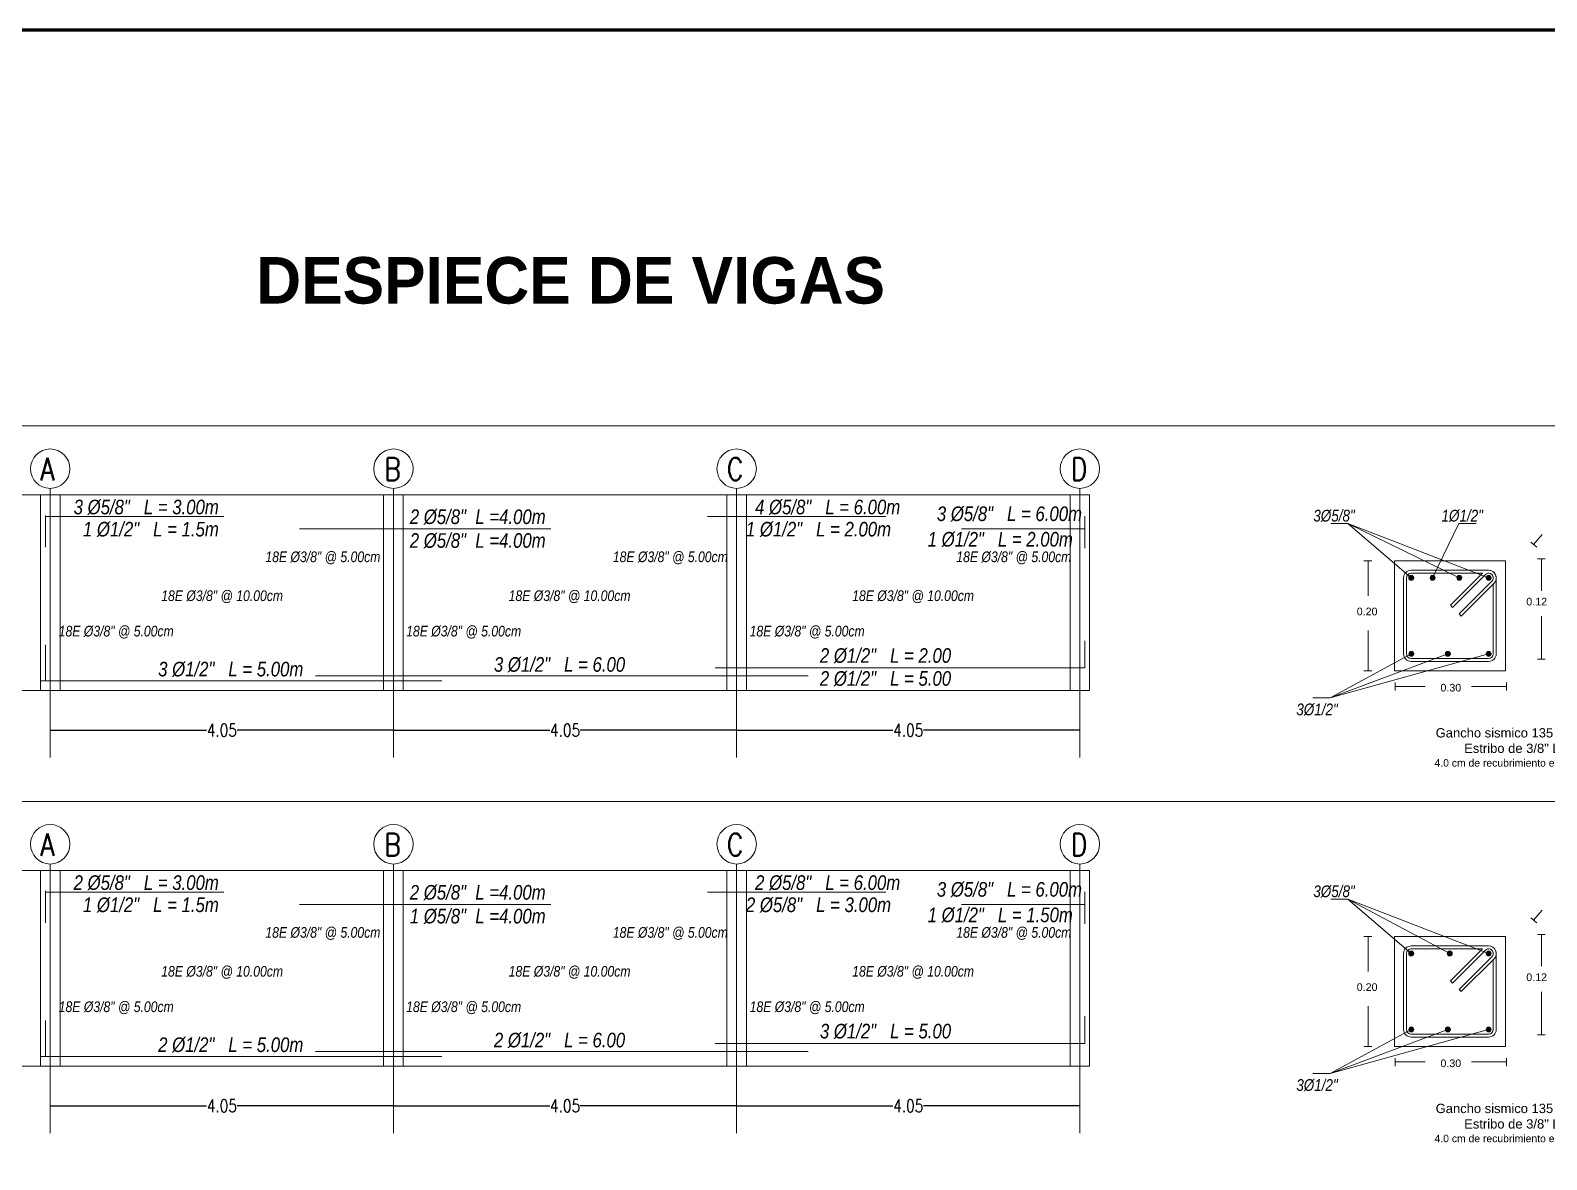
# Model space of a CAD drawing. Header units: metres. Extents: x -3 to 176, y -9 to 24.
# Drawn here: x 89.2 to 101.28, y 15.34 to 24.34 of the extents above; entities that cross this region are included whole.
import ezdxf
from ezdxf.enums import TextEntityAlignment as Align

# ---------------------------------------------------------------- set-up
doc = ezdxf.new("R2010")
doc.units = ezdxf.units.M
for name, color, linetype, lineweight in [('DESP.COTAS', 7, 'Continuous', 13), ('DESP.CUADROS', 7, 'Continuous', 5), ('DESP.DIBUJOS', 7, 'Continuous', 5), ('DESP.TEXTO', 7, 'Continuous', 5), ('DESP.VIGAS', 7, 'Continuous', 5), ('MARQ.CUADROS', 7, 'Continuous', 80), ('PLACA_TEXTOS', 250, 'Continuous', 5)]:
    doc.layers.add(name, color=color, linetype=linetype, lineweight=lineweight)
doc.styles.add('ROMANS', font='romans')
doc.styles.get("Standard").update_dxf_attribs({"font": 'arial.ttf'})
doc.styles.add('TEXTOACOTADO', font='romans.shx', dxfattribs={"width": 0.8, "height": 0.1})
doc.styles.add('TEXTOS', font='arial.ttf', dxfattribs={"height": 0.15})
doc.dimstyles.get("Standard").update_dxf_attribs({"dimscale": 0.001, "dimtxt": 0.18, "dimasz": 0.18, "dimexe": 0.18, "dimexo": 0.0625, "dimgap": 0.09, "dimtad": 0, "dimtih": 1, "dimtoh": 1, "dimdec": 4, "dimzin": 0, "dimdsep": 46, "dimtxsty": 'Standard', "dimcen": 0.09, "dimadec": 0, "dimazin": 0, "dimtfac": 1, "dimtdec": 4, "dimtofl": 0, "dimtmove": 0, "dimatfit": 3, "dimfxl": 1, "dimtolj": 1, "dimtzin": 0, "dimarcsym": 0})

# ---------------------------------------------------------------- blocks, each defined once
blk = doc.blocks.new('_Oblique')
at = {"color": 0, "linetype": 'ByBlock', "lineweight": -2}
blk.add_line((-0.5, -0.5), (0.5, 0.5), dxfattribs=at)
blk = doc.blocks.new('*D73')
at = {"layer": 'Defpoints', "color": 0, "transparency": 16777216}
for p in [(94.825, 18.76), (94.825, 18.76), (97.561, 18.76)]:
    blk.add_point(p, dxfattribs=at)
at = {"layer": 'DESP.COTAS', "color": 3, "lineweight": -2, "transparency": 16777216}
for p, q in [((94.825, 18.76), (96.071, 18.76)), ((97.561, 18.76), (96.315, 18.76))]:
    blk.add_line(p, q, dxfattribs=at)
at = {"layer": 'DESP.COTAS', "color": 3, "lineweight": -2, "transparency": 16777216, "xscale": 6e-05, "yscale": 6e-05, "zscale": 6e-05, "rotation": 180}
blk.add_blockref('_Oblique', (94.825, 18.76), dxfattribs=at)
at = {"layer": 'DESP.COTAS', "color": 3, "lineweight": -2, "transparency": 16777216, "xscale": 6e-05, "yscale": 6e-05, "zscale": 6e-05}
blk.add_blockref('_Oblique', (97.561, 18.76), dxfattribs=at)
at = {"layer": 'DESP.COTAS', "color": 0, "transparency": 16777216, "insert": (96.193, 18.76), "char_height": 0.1, "width": 0.000332, "attachment_point": 5, "style": 'TEXTOACOTADO'}
blk.add_mtext('\\A1;4.05', dxfattribs=at)
blk = doc.blocks.new('*D74')
at = {"layer": 'Defpoints', "color": 0, "transparency": 16777216}
for p in [(92.09, 18.76), (92.09, 18.76), (94.825, 18.76)]:
    blk.add_point(p, dxfattribs=at)
at = {"layer": 'DESP.COTAS', "color": 3, "lineweight": -2, "transparency": 16777216}
for p, q in [((92.09, 18.76), (93.336, 18.76)), ((94.825, 18.76), (93.579, 18.76))]:
    blk.add_line(p, q, dxfattribs=at)
at = {"layer": 'DESP.COTAS', "color": 3, "lineweight": -2, "transparency": 16777216, "xscale": 6e-05, "yscale": 6e-05, "zscale": 6e-05, "rotation": 180}
blk.add_blockref('_Oblique', (92.09, 18.76), dxfattribs=at)
at = {"layer": 'DESP.COTAS', "color": 3, "lineweight": -2, "transparency": 16777216, "xscale": 6e-05, "yscale": 6e-05, "zscale": 6e-05}
blk.add_blockref('_Oblique', (94.825, 18.76), dxfattribs=at)
at = {"layer": 'DESP.COTAS', "color": 0, "transparency": 16777216, "insert": (93.458, 18.76), "char_height": 0.1, "width": 0.000343, "attachment_point": 5, "style": 'TEXTOACOTADO'}
blk.add_mtext('\\A1;4.05', dxfattribs=at)
blk = doc.blocks.new('*D75')
at = {"layer": 'Defpoints', "color": 0, "transparency": 16777216}
for p in [(89.354, 18.76), (89.354, 18.76), (92.09, 18.76)]:
    blk.add_point(p, dxfattribs=at)
at = {"layer": 'DESP.COTAS', "color": 3, "lineweight": -2, "transparency": 16777216}
for p, q in [((89.354, 18.76), (90.6, 18.76)), ((92.09, 18.76), (90.844, 18.76))]:
    blk.add_line(p, q, dxfattribs=at)
at = {"layer": 'DESP.COTAS', "color": 3, "lineweight": -2, "transparency": 16777216, "xscale": 6e-05, "yscale": 6e-05, "zscale": 6e-05, "rotation": 180}
blk.add_blockref('_Oblique', (89.354, 18.76), dxfattribs=at)
at = {"layer": 'DESP.COTAS', "color": 3, "lineweight": -2, "transparency": 16777216, "xscale": 6e-05, "yscale": 6e-05, "zscale": 6e-05}
blk.add_blockref('_Oblique', (92.09, 18.76), dxfattribs=at)
at = {"layer": 'DESP.COTAS', "color": 0, "transparency": 16777216, "insert": (90.722, 18.76), "char_height": 0.1, "attachment_point": 5, "style": 'TEXTOACOTADO'}
blk.add_mtext('\\A1;4.05', dxfattribs=at)
blk = doc.blocks.new('*D76')
at = {"layer": 'Defpoints', "color": 0, "transparency": 16777216}
for p in [(94.825, 15.766), (94.825, 15.766), (97.561, 15.766)]:
    blk.add_point(p, dxfattribs=at)
at = {"layer": 'DESP.COTAS', "color": 3, "lineweight": -2, "transparency": 16777216}
for p, q in [((94.825, 15.766), (96.071, 15.766)), ((97.561, 15.766), (96.315, 15.766))]:
    blk.add_line(p, q, dxfattribs=at)
at = {"layer": 'DESP.COTAS', "color": 3, "lineweight": -2, "transparency": 16777216, "xscale": 6e-05, "yscale": 6e-05, "zscale": 6e-05, "rotation": 180}
blk.add_blockref('_Oblique', (94.825, 15.766), dxfattribs=at)
at = {"layer": 'DESP.COTAS', "color": 3, "lineweight": -2, "transparency": 16777216, "xscale": 6e-05, "yscale": 6e-05, "zscale": 6e-05}
blk.add_blockref('_Oblique', (97.561, 15.766), dxfattribs=at)
at = {"layer": 'DESP.COTAS', "color": 0, "transparency": 16777216, "insert": (96.193, 15.766), "char_height": 0.1, "width": 0.000332, "attachment_point": 5, "style": 'TEXTOACOTADO'}
blk.add_mtext('\\A1;4.05', dxfattribs=at)
blk = doc.blocks.new('*D77')
at = {"layer": 'Defpoints', "color": 0, "transparency": 16777216}
for p in [(92.09, 15.766), (92.09, 15.766), (94.825, 15.766)]:
    blk.add_point(p, dxfattribs=at)
at = {"layer": 'DESP.COTAS', "color": 3, "lineweight": -2, "transparency": 16777216}
for p, q in [((92.09, 15.766), (93.336, 15.766)), ((94.825, 15.766), (93.579, 15.766))]:
    blk.add_line(p, q, dxfattribs=at)
at = {"layer": 'DESP.COTAS', "color": 3, "lineweight": -2, "transparency": 16777216, "xscale": 6e-05, "yscale": 6e-05, "zscale": 6e-05, "rotation": 180}
blk.add_blockref('_Oblique', (92.09, 15.766), dxfattribs=at)
at = {"layer": 'DESP.COTAS', "color": 3, "lineweight": -2, "transparency": 16777216, "xscale": 6e-05, "yscale": 6e-05, "zscale": 6e-05}
blk.add_blockref('_Oblique', (94.825, 15.766), dxfattribs=at)
at = {"layer": 'DESP.COTAS', "color": 0, "transparency": 16777216, "insert": (93.458, 15.766), "char_height": 0.1, "width": 0.000343, "attachment_point": 5, "style": 'TEXTOACOTADO'}
blk.add_mtext('\\A1;4.05', dxfattribs=at)
blk = doc.blocks.new('*D78')
at = {"layer": 'Defpoints', "color": 0, "transparency": 16777216}
for p in [(89.354, 15.766), (89.354, 15.766), (92.09, 15.766)]:
    blk.add_point(p, dxfattribs=at)
at = {"layer": 'DESP.COTAS', "color": 3, "lineweight": -2, "transparency": 16777216}
for p, q in [((89.354, 15.766), (90.6, 15.766)), ((92.09, 15.766), (90.844, 15.766))]:
    blk.add_line(p, q, dxfattribs=at)
at = {"layer": 'DESP.COTAS', "color": 3, "lineweight": -2, "transparency": 16777216, "xscale": 6e-05, "yscale": 6e-05, "zscale": 6e-05, "rotation": 180}
blk.add_blockref('_Oblique', (89.354, 15.766), dxfattribs=at)
at = {"layer": 'DESP.COTAS', "color": 3, "lineweight": -2, "transparency": 16777216, "xscale": 6e-05, "yscale": 6e-05, "zscale": 6e-05}
blk.add_blockref('_Oblique', (92.09, 15.766), dxfattribs=at)
at = {"layer": 'DESP.COTAS', "color": 0, "transparency": 16777216, "insert": (90.722, 15.766), "char_height": 0.1, "attachment_point": 5, "style": 'TEXTOACOTADO'}
blk.add_mtext('\\A1;4.05', dxfattribs=at)

msp = doc.modelspace()

# ---------------------------------------------------------------- hatches: boundary and pattern name
at = {"layer": 'DESP.DIBUJOS'}
for points in [[(100.22217, 19.97443, 1), (100.18268, 19.97443, 1)], [(100.39273, 19.97443, 1), (100.35325, 19.97443, 1)], [(100.60529, 19.97443, 1), (100.5658, 19.97443, 1)], [(100.83931, 19.97443, 1), (100.79983, 19.97443, 1)], [(100.18268, 19.36827, 1), (100.22217, 19.36827, 1)], [(100.47418, 19.36827, 1), (100.51367, 19.36827, 1)], [(100.79983, 19.36827, 1), (100.83931, 19.36827, 1)], [(100.22217, 16.98047, 1), (100.18268, 16.98047, 1)], [(100.52915, 16.98047, 1), (100.48967, 16.98047, 1)], [(100.83931, 16.98047, 1), (100.79983, 16.98047, 1)], [(100.18268, 16.37432, 1), (100.22217, 16.37432, 1)], [(100.47418, 16.37432, 1), (100.51367, 16.37432, 1)], [(100.79983, 16.37432, 1), (100.83931, 16.37432, 1)]]:
    msp.add_hatch(color=256, dxfattribs=at).paths.add_polyline_path(points)

# ---------------------------------------------------------------- linework, layer by layer
at = {"layer": 'DESP.COTAS'}
for p, q in [((101.17821, 20.23991), (101.24525, 20.31986)), ((101.1551, 20.2593), (101.20372, 20.21852)), ((99.88826, 20.10891), (99.8248, 20.10891)), ((99.85809, 20.10891), (99.85809, 19.83152)), ((101.27104, 20.12575), (101.20758, 20.12575)), ((101.24088, 20.12575), (101.24088, 19.87195)), ((101.24088, 19.66871), (101.24088, 19.3261)), ((99.85809, 19.55413), (99.85809, 19.23379)), ((99.88826, 19.23379), (99.8248, 19.23379)), ((101.27104, 19.3261), (101.20758, 19.3261)), ((100.07457, 19.13954), (100.07457, 19.07608)), ((100.07457, 19.10937), (100.31346, 19.10937)), ((100.68266, 19.10937), (100.96068, 19.10937)), ((100.96068, 19.13954), (100.96068, 19.07608)), ((101.17821, 17.24596), (101.24525, 17.3259)), ((101.1551, 17.26534), (101.20372, 17.22456)), ((99.88826, 17.11496), (99.8248, 17.11496)), ((99.85809, 17.11496), (99.85809, 16.83757)), ((101.27104, 17.13179), (101.20758, 17.13179)), ((101.24088, 17.13179), (101.24088, 16.87799)), ((99.85809, 16.56018), (99.85809, 16.23983)), ((101.24088, 16.67475), (101.24088, 16.33214)), ((101.27104, 16.33214), (101.20758, 16.33214)), ((99.88826, 16.23983), (99.8248, 16.23983)), ((100.07457, 16.14558), (100.07457, 16.08212)), ((100.07457, 16.11542), (100.31346, 16.11542)), ((100.68266, 16.11542), (100.96068, 16.11542)), ((100.96068, 16.14558), (100.96068, 16.08212))]:
    msp.add_line(p, q, dxfattribs=at)
for centre in [(89.35402, 20.84444), (92.08971, 20.84444), (94.8254, 20.84444), (97.56109, 20.84444), (89.35402, 17.85049), (92.08971, 17.85049), (94.8254, 17.85049), (97.56109, 17.85049)]:
    msp.add_circle(centre, 0.15705, dxfattribs=at)
at = {"layer": 'DESP.CUADROS'}
for points in [[(102.56815, 21.18609), (87.48141, 21.18609), (87.48141, 18.19213), (102.56815, 18.19213)], [(102.56815, 18.19213), (87.48141, 18.19213), (87.48141, 15.19817), (102.56815, 15.19817)]]:
    msp.add_lwpolyline(points, close=True, dxfattribs=at)
at = {"layer": 'DESP.DIBUJOS'}
for p, q in [((100.95406, 20.10891), (100.06794, 20.10891)), ((100.06794, 20.10891), (100.06794, 19.56084)), ((100.95406, 19.56084), (100.95406, 20.10891)), ((100.06794, 19.73438), (100.06794, 19.23379)), ((100.95406, 19.23379), (100.95406, 19.73438)), ((100.06794, 19.23379), (100.95406, 19.23379)), ((100.95406, 17.11496), (100.06794, 17.11496)), ((100.06794, 17.11496), (100.06794, 16.56688)), ((100.95406, 16.56688), (100.95406, 17.11496)), ((100.06794, 16.74043), (100.06794, 16.23983)), ((100.95406, 16.23983), (100.95406, 16.74043)), ((100.06794, 16.23983), (100.95406, 16.23983))]:
    msp.add_line(p, q, dxfattribs=at)
for points in [[(100.14197, 19.97443), (100.14197, 19.56084)], [(100.16541, 19.97443), (100.16541, 19.56084)], [(100.81957, 20.03489), (100.20242, 20.03489)], [(100.77109, 20.01144), (100.20242, 20.01144)], [(100.77109, 20.01144), (100.5151, 19.75545)], [(100.7934, 20.0006), (100.53167, 19.73888)], [(100.84575, 19.94826), (100.58402, 19.68653)], [(100.88003, 19.56084), (100.88003, 19.97443)], [(100.86232, 19.93168), (100.6006, 19.66996)], [(100.85659, 19.56084), (100.85659, 19.92595)], [(100.14197, 19.73438), (100.14197, 19.36827)], [(100.16541, 19.73438), (100.16541, 19.36827)], [(100.5151, 19.75545), (100.53167, 19.73888)], [(100.85659, 19.36827), (100.85659, 19.73438)], [(100.88003, 19.36827), (100.88003, 19.73438)], [(100.58402, 19.68653), (100.6006, 19.66996)], [(100.20242, 19.33126), (100.81957, 19.33126)], [(100.20242, 19.30782), (100.81957, 19.30782)], [(100.14197, 16.98047), (100.14197, 16.56688)], [(100.16541, 16.98047), (100.16541, 16.56688)], [(100.81957, 17.04093), (100.20242, 17.04093)], [(100.77109, 17.01749), (100.20242, 17.01749)], [(100.77109, 17.01749), (100.5151, 16.7615)], [(100.7934, 17.00665), (100.53167, 16.74492)], [(100.84575, 16.9543), (100.58402, 16.69257)], [(100.86232, 16.93773), (100.6006, 16.676)], [(100.85659, 16.56688), (100.85659, 16.93199)], [(100.88003, 16.56688), (100.88003, 16.98047)], [(100.14197, 16.74043), (100.14197, 16.37432)], [(100.16541, 16.74043), (100.16541, 16.37432)], [(100.5151, 16.7615), (100.53167, 16.74492)], [(100.58402, 16.69257), (100.6006, 16.676)], [(100.85659, 16.37432), (100.85659, 16.74043)], [(100.88003, 16.37432), (100.88003, 16.74043)], [(100.20242, 16.3373), (100.81957, 16.3373)], [(100.20242, 16.31386), (100.81957, 16.31386)]]:
    msp.add_lwpolyline(points, dxfattribs=at)
for centre in [(100.20242, 19.97443), (100.37299, 19.97443), (100.58555, 19.97443), (100.81957, 19.97443), (100.20303, 19.3686), (100.49453, 19.3686), (100.81957, 19.36827), (100.20242, 16.98047), (100.50941, 16.98047), (100.81957, 16.98047), (100.20303, 16.37464), (100.49453, 16.37464), (100.81957, 16.37432)]:
    msp.add_circle(centre, 0.01974, dxfattribs=at)
for centre, radius, start, end in [((100.20242, 19.97443), 0.06046, 90, 180), ((100.20242, 19.97443), 0.03701, 90, 180), ((100.81957, 19.97443), 0.03701, 360, 135), ((100.81957, 19.97443), 0.06046, 315, 90), ((100.81957, 19.97443), 0.06046, 360, 90), ((100.81957, 19.97443), 0.03701, 315, 90), ((100.20242, 19.36827), 0.06046, 180, 270), ((100.20242, 19.36827), 0.03701, 180, 270), ((100.81957, 19.36827), 0.03701, 270, 0), ((100.81957, 19.36827), 0.06046, 270, 0), ((100.20242, 16.98047), 0.06046, 90, 180), ((100.20242, 16.98047), 0.03701, 90, 180), ((100.81957, 16.98047), 0.03701, 360, 135), ((100.81957, 16.98047), 0.06046, 315, 90), ((100.81957, 16.98047), 0.06046, 360, 90), ((100.81957, 16.98047), 0.03701, 315, 90), ((100.20242, 16.37432), 0.06046, 180, 270), ((100.20242, 16.37432), 0.03701, 180, 270), ((100.81957, 16.37432), 0.03701, 270, 0), ((100.81957, 16.37432), 0.06046, 270, 0)]:
    msp.add_arc(centre, radius, start, end, dxfattribs=at)
at = {"layer": 'DESP.TEXTO'}
for p, q in [((99.69739, 20.40637), (99.56031, 20.40637)), ((100.20242, 19.97443), (99.69739, 20.40637)), ((99.69739, 20.40637), (100.81957, 19.97443)), ((100.58555, 19.97443), (99.69739, 20.40637)), ((100.37299, 19.97443), (100.58217, 20.40637)), ((100.71925, 20.40637), (100.58217, 20.40637)), ((100.20242, 19.36827), (99.55547, 19.01752)), ((99.55547, 19.01752), (100.81957, 19.36827)), ((100.49392, 19.36827), (99.55547, 19.01752)), ((99.55547, 19.01752), (99.41839, 19.01752)), ((99.69739, 17.41241), (99.56031, 17.41241)), ((100.20242, 16.98047), (99.69739, 17.41241)), ((99.69739, 17.41241), (100.81957, 16.98047)), ((100.50941, 16.98047), (99.69739, 17.41241)), ((100.20242, 16.37432), (99.55547, 16.02356)), ((99.55547, 16.02356), (100.81957, 16.37432)), ((100.49392, 16.37432), (99.55547, 16.02356)), ((99.55547, 16.02356), (99.41839, 16.02356))]:
    msp.add_line(p, q, dxfattribs=at)
at = {"layer": 'DESP.VIGAS', "ltscale": 0.15}
for p, q in [((89.35402, 18.54313), (89.35402, 20.6874)), ((89.35402, 18.54313), (89.35402, 20.6874)), ((92.08971, 18.54313), (92.08971, 20.6874)), ((92.08971, 18.54313), (92.08971, 20.6874)), ((94.8254, 18.54313), (94.8254, 20.6874)), ((94.8254, 18.54313), (94.8254, 20.6874)), ((97.56109, 18.54313), (97.56109, 20.6874)), ((97.56109, 18.54313), (97.56109, 20.6874)), ((89.35402, 15.54917), (89.35402, 17.69344)), ((89.35402, 15.54917), (89.35402, 17.69344)), ((92.08971, 15.54917), (92.08971, 17.69344)), ((92.08971, 15.54917), (92.08971, 17.69344)), ((94.8254, 15.54917), (94.8254, 17.69344)), ((94.8254, 15.54917), (94.8254, 17.69344)), ((97.56109, 15.54917), (97.56109, 17.69344)), ((97.56109, 15.54917), (97.56109, 17.69344))]:
    msp.add_line(p, q, dxfattribs=at)
at = {"layer": 'DESP.VIGAS'}
for p, q in [((87.82985, 20.63539), (89.276, 20.63539)), ((89.35402, 20.63539), (89.276, 20.63539)), ((89.276, 19.07511), (89.276, 20.63539)), ((92.08971, 20.63539), (89.35402, 20.63539)), ((89.43203, 19.07511), (89.43203, 20.63539)), ((92.0117, 19.07511), (92.0117, 20.63539)), ((94.8254, 20.63539), (92.08971, 20.63539)), ((92.16772, 19.07511), (92.16772, 20.63539)), ((97.63911, 20.63539), (94.18579, 20.63539)), ((94.74739, 19.07511), (94.74739, 20.63539)), ((94.90342, 19.07511), (94.90342, 20.63539)), ((97.48308, 19.07511), (97.48308, 20.63539)), ((97.63911, 20.63539), (97.56109, 20.63539)), ((97.63911, 20.63539), (97.63911, 19.07511)), ((97.63911, 19.07511), (97.63911, 20.63539)), ((89.31618, 20.21783), (89.31618, 20.47227)), ((90.73859, 20.46288), (89.31618, 20.46288)), ((96.01547, 20.46288), (94.59307, 20.46288)), ((97.60153, 20.21172), (97.60153, 20.46615)), ((93.34365, 20.36557), (91.34045, 20.36557)), ((97.60153, 20.36557), (96.61734, 20.36557)), ((97.60153, 19.25645), (97.60153, 19.47338)), ((89.31618, 19.15394), (89.31618, 19.44129)), ((97.60153, 19.25645), (94.65443, 19.25645)), ((89.50717, 19.15394), (89.276, 19.15394)), ((92.47459, 19.15394), (89.35402, 19.15394)), ((95.3951, 19.19384), (91.46907, 19.19384)), ((87.82985, 19.07511), (89.276, 19.07511)), ((97.63911, 19.07511), (89.276, 19.07511)), ((87.82985, 17.64143), (89.276, 17.64143)), ((89.35402, 17.64143), (89.276, 17.64143)), ((89.276, 16.08115), (89.276, 17.64143)), ((92.08971, 17.64143), (89.35402, 17.64143)), ((89.43203, 16.08115), (89.43203, 17.64143)), ((92.0117, 16.08115), (92.0117, 17.64143)), ((94.8254, 17.64143), (92.08971, 17.64143)), ((92.16772, 16.08115), (92.16772, 17.64143)), ((97.63911, 17.64143), (94.18579, 17.64143)), ((94.74739, 16.08115), (94.74739, 17.64143)), ((94.90342, 16.08115), (94.90342, 17.64143)), ((97.48308, 16.08115), (97.48308, 17.64143)), ((97.63911, 17.64143), (97.56109, 17.64143)), ((97.63911, 17.64143), (97.63911, 16.08115)), ((97.63911, 16.08115), (97.63911, 17.64143)), ((89.31618, 17.22388), (89.31618, 17.47831)), ((90.73859, 17.46892), (89.31618, 17.46892)), ((96.01547, 17.46892), (94.59307, 17.46892)), ((97.60153, 17.21776), (97.60153, 17.4722)), ((93.34365, 17.37162), (91.34045, 17.37162)), ((97.60153, 17.37162), (96.61734, 17.37162)), ((89.31618, 16.15999), (89.31618, 16.44733)), ((97.60153, 16.26249), (97.60153, 16.47943)), ((95.3951, 16.19988), (91.46907, 16.19988)), ((97.60153, 16.26249), (94.65443, 16.26249)), ((87.82985, 16.08115), (89.276, 16.08115)), ((89.50717, 16.15999), (89.276, 16.15999)), ((97.63911, 16.08115), (89.276, 16.08115)), ((92.47459, 16.15999), (89.35402, 16.15999))]:
    msp.add_line(p, q, dxfattribs=at)
at = {"layer": 'MARQ.CUADROS'}
msp.add_lwpolyline([(64.14286, -8.91147), (111.64286, -8.91147), (111.64286, 24.33853), (64.14286, 24.33853)], close=True, dxfattribs=at)

# ---------------------------------------------------------------- texts
at = {"layer": 'DESP.TEXTO', "style": 'ROMANS', "width": 0.8}
for s, p in [('A', (89.27646, 20.75127)), ('B', (92.01902, 20.75127)), ('C', (94.74784, 20.75127)), ('D', (97.49041, 20.75127)), ('A', (89.27646, 17.75731)), ('B', (92.01902, 17.75731)), ('C', (94.74784, 17.75731)), ('D', (97.49041, 17.75731))]:
    msp.add_text(s, height=0.18034, rotation=360, dxfattribs=at).set_placement(p)
at = {"layer": 'DESP.TEXTO', "style": 'TEXTOS'}
for s, p in [('0.20', (99.85083, 19.67574)), ('0.12', (101.20247, 19.75448)), ('0.30', (100.51809, 19.06857)), ('0.12', (101.20247, 16.76053)), ('0.20', (99.85083, 16.68178)), ('0.30', (100.51809, 16.07462))]:
    msp.add_text(s, height=0.060872, dxfattribs=at).set_placement(p, align=Align.CENTER)
at = {"layer": 'DESP.TEXTO'}
for s, insert, char_height, width, attachment_point in [('{\\fArial Narrow|b0|i1|c0|p34;3 Ø5/8"   L = 3.00m }', (90.69772, 20.59723), 0.1165383, 2.75532040115367e-14, 3), ('{\\fArial Narrow|b0|i1|c0|p34;4 Ø5/8"   L = 6.00m }', (96.12936, 20.59723), 0.1165383, 2.75532040115367e-14, 3), ('{\\fArial Narrow|b0|i1|c0|p34;3 Ø5/8"   L = 6.00m }', (97.5782, 20.54356), 0.1165383, 2.75532040115367e-14, 3), ('{\\fArial Narrow|b0|i1|c0|p34;1 Ø1/2"   L = 1.5m }', (90.69772, 20.42059), 0.1165383, 2.75532040115367e-14, 3), ('{\\fArial Narrow|b0|i1|c0|p34;2 Ø5/8"  L =4.00m }', (93.30303, 20.51979), 0.1165383, 2.75532040115367e-14, 3), ('{\\fArial Narrow|b0|i1|c0|p34;1 Ø1/2"   L = 2.00m }', (96.05633, 20.42059), 0.1165383, 2.75532040115367e-14, 3), ('{\\fArial Narrow|b0|i1|c0|p34;3Ø5/8"   }', (99.42196, 20.51684), 0.0936169, 2.75532040115367e-14, 1), ('{\\fArial Narrow|b0|i1|c0|p34;1Ø1/2"   }', (100.44382, 20.51684), 0.0936169, 2.75532040115367e-14, 1), ('{\\fArial Narrow|b0|i1|c0|p34;2 Ø5/8"  L =4.00m }', (93.30303, 20.33027), 0.1165383, 2.75532040115367e-14, 3), ('{\\fArial Narrow|b0|i1|c0|p34;1 Ø1/2"   L = 2.00m }', (97.50517, 20.34008), 0.1165383, 2.75532040115367e-14, 3), ('{\\fArial Narrow|b0|i1|c0|p34;18E Ø3/8" @ 5.00cm}', (91.98573, 20.18449), 0.0848512, 1.1126762, 3), ('{\\fArial Narrow|b0|i1|c0|p34;18E Ø3/8" @ 5.00cm}', (94.75515, 20.18449), 0.0848512, 1.1126762, 3), ('{\\fArial Narrow|b0|i1|c0|p34;18E Ø3/8" @ 5.00cm}', (97.49316, 20.18449), 0.0848512, 1.1126762, 3), ('{\\fArial Narrow|b0|i1|c0|p34;18E Ø3/8" @ 10.00cm}', (91.20985, 19.87442), 0.0848512, 1.1126762, 3), ('{\\fArial Narrow|b0|i1|c0|p34;18E Ø3/8" @ 10.00cm}', (93.97927, 19.87442), 0.0848512, 1.1126762, 3), ('{\\fArial Narrow|b0|i1|c0|p34;18E Ø3/8" @ 10.00cm}', (96.71728, 19.87442), 0.0848512, 1.1126762, 3), ('{\\fArial Narrow|b0|i1|c0|p34;18E Ø3/8" @ 5.00cm}', (90.33848, 19.59218), 0.0848512, 1.1126762, 3), ('{\\fArial Narrow|b0|i1|c0|p34;18E Ø3/8" @ 5.00cm}', (93.1079, 19.59218), 0.0848512, 1.1126762, 3), ('{\\fArial Narrow|b0|i1|c0|p34;18E Ø3/8" @ 5.00cm}', (95.84591, 19.59218), 0.0848512, 1.1126762, 3), ('{\\fArial Narrow|b0|i1|c0|p34;3 Ø1/2"   L = 6.00 }', (93.93648, 19.34234), 0.1165383, 2.75532040115367e-14, 3), ('{\\fArial Narrow|b0|i1|c0|p34;2 Ø1/2"   L = 2.00 }', (96.53477, 19.41365), 0.1165383, 2.75532040115367e-14, 3), ('{\\fArial Narrow|b0|i1|c0|p34;3 Ø1/2"   L = 5.00m }', (91.37144, 19.30527), 0.1165383, 2.75532040115367e-14, 3), ('{\\fArial Narrow|b0|i1|c0|p34;2 Ø1/2"   L = 5.00 }', (96.53477, 19.23068), 0.1165383, 2.75532040115367e-14, 3), ('{\\fArial Narrow|b0|i1|c0|p34;3Ø1/2"   }', (99.28646, 18.97244), 0.0936169, 2.75532040115367e-14, 1), ('Gancho sismico 135 grados 10cm\\P\\pxqc;Estribo de 3/8" L=0.88m\\P{\\H0.8x;4.0 cm de recubrimiento en todas las caras}', (101.1788, 18.6226), 0.0740276, 2.6104767, 5), ('{\\fArial Narrow|b0|i1|c0|p34;2 Ø5/8"   L = 3.00m }', (90.69772, 17.60327), 0.1165383, 2.75532040115367e-14, 3), ('{\\fArial Narrow|b0|i1|c0|p34;2 Ø5/8"  L =4.00m }', (93.30303, 17.52583), 0.1165383, 2.75532040115367e-14, 3), ('{\\fArial Narrow|b0|i1|c0|p34;2 Ø5/8"   L = 6.00m }', (96.12936, 17.60327), 0.1165383, 2.75532040115367e-14, 3), ('{\\fArial Narrow|b0|i1|c0|p34;3 Ø5/8"   L = 6.00m }', (97.5782, 17.5496), 0.1165383, 2.75532040115367e-14, 3), ('{\\fArial Narrow|b0|i1|c0|p34;3Ø5/8"   }', (99.42196, 17.52289), 0.0936169, 2.75532040115367e-14, 1), ('{\\fArial Narrow|b0|i1|c0|p34;1 Ø1/2"   L = 1.5m }', (90.69772, 17.42664), 0.1165383, 2.75532040115367e-14, 3), ('{\\fArial Narrow|b0|i1|c0|p34;2 Ø5/8"   L = 3.00m }', (96.05633, 17.42664), 0.1165383, 2.75532040115367e-14, 3), ('{\\fArial Narrow|b0|i1|c0|p34;1 Ø5/8"  L =4.00m }', (93.30303, 17.33631), 0.1165383, 2.75532040115367e-14, 3), ('{\\fArial Narrow|b0|i1|c0|p34;1 Ø1/2"   L = 1.50m }', (97.50517, 17.34613), 0.1165383, 2.75532040115367e-14, 3), ('{\\fArial Narrow|b0|i1|c0|p34;18E Ø3/8" @ 5.00cm}', (91.98573, 17.19054), 0.0848512, 1.1126762, 3), ('{\\fArial Narrow|b0|i1|c0|p34;18E Ø3/8" @ 5.00cm}', (94.75515, 17.19054), 0.0848512, 1.1126762, 3), ('{\\fArial Narrow|b0|i1|c0|p34;18E Ø3/8" @ 5.00cm}', (97.49316, 17.19054), 0.0848512, 1.1126762, 3), ('{\\fArial Narrow|b0|i1|c0|p34;18E Ø3/8" @ 10.00cm}', (91.20985, 16.88047), 0.0848512, 1.1126762, 3), ('{\\fArial Narrow|b0|i1|c0|p34;18E Ø3/8" @ 10.00cm}', (93.97927, 16.88047), 0.0848512, 1.1126762, 3), ('{\\fArial Narrow|b0|i1|c0|p34;18E Ø3/8" @ 10.00cm}', (96.71728, 16.88047), 0.0848512, 1.1126762, 3), ('{\\fArial Narrow|b0|i1|c0|p34;18E Ø3/8" @ 5.00cm}', (90.33848, 16.59822), 0.0848512, 1.1126762, 3), ('{\\fArial Narrow|b0|i1|c0|p34;18E Ø3/8" @ 5.00cm}', (93.1079, 16.59822), 0.0848512, 1.1126762, 3), ('{\\fArial Narrow|b0|i1|c0|p34;18E Ø3/8" @ 5.00cm}', (95.84591, 16.59822), 0.0848512, 1.1126762, 3), ('{\\fArial Narrow|b0|i1|c0|p34;2 Ø1/2"   L = 5.00m }', (91.37144, 16.31131), 0.1165383, 2.75532040115367e-14, 3), ('{\\fArial Narrow|b0|i1|c0|p34;2 Ø1/2"   L = 6.00 }', (93.93648, 16.34838), 0.1165383, 2.75532040115367e-14, 3), ('{\\fArial Narrow|b0|i1|c0|p34;3 Ø1/2"   L = 5.00 }', (96.53477, 16.41969), 0.1165383, 2.75532040115367e-14, 3), ('{\\fArial Narrow|b0|i1|c0|p34;3Ø1/2"   }', (99.28646, 15.97848), 0.0936169, 2.75532040115367e-14, 1), ('Gancho sismico 135 grados 10cm\\P\\pxqc;Estribo de 3/8" L=0.88m\\P{\\H0.8x;4.0 cm de recubrimiento en todas las caras}', (101.1788, 15.62864), 0.0740276, 2.6104767, 5)]:
    msp.add_mtext(s, dxfattribs=dict(at, insert=insert, char_height=char_height, width=width, attachment_point=attachment_point))
at = {"layer": 'PLACA_TEXTOS', "insert": (90.9963, 21.53746), "char_height": 0.3705711, "width": 9.9076976, "attachment_point": 7}
msp.add_mtext('{\\fBankGothic Lt BT|b1|i0|c0|p34;DESPIECE DE VIGAS\\P                     }', dxfattribs=at)

# ---------------------------------------------------------------- dimensions: what is measured, and where the dimension line sits
at = {"layer": 'DESP.COTAS'}
for base, p1, p2, picture, middle in [((89.35402, 18.75982), (92.08971, 18.75982), (89.35402, 18.75982), '*D75', (90.72186, 18.75982)), ((92.08971, 18.75982), (94.8254, 18.75982), (92.08971, 18.75982), '*D74', (93.45756, 18.75982)), ((94.8254, 18.75982), (97.56109, 18.75982), (94.8254, 18.75982), '*D73', (96.19325, 18.75982)), ((89.35402, 15.76587), (92.08971, 15.76587), (89.35402, 15.76587), '*D78', (90.72186, 15.76587)), ((92.08971, 15.76587), (94.8254, 15.76587), (92.08971, 15.76587), '*D77', (93.45756, 15.76587)), ((94.8254, 15.76587), (97.56109, 15.76587), (94.8254, 15.76587), '*D76', (96.19325, 15.76587))]:
    dim = msp.add_linear_dim(base=base, p1=p1, p2=p2, angle=180, text='4.05', dimstyle='Standard', override={"dimtxt": 0.1, "dimasz": 0.06, "dimexe": 0.06, "dimexo": 0.06, "dimgap": 0.02, "dimzin": 5, "dimtxsty": 'TEXTOACOTADO', "dimblk": 'Oblique', "dimdle": 0.06, "dimclrd": 3, "dimclre": 3, "dimatfit": 1, "dimldrblk": 'Oblique', "dimfxl": 0.15}, dxfattribs=at)
    dim.commit()
    dim.dimension.update_dxf_attribs({"geometry": picture, "text_midpoint": middle})

doc.saveas('drawing.dxf')
